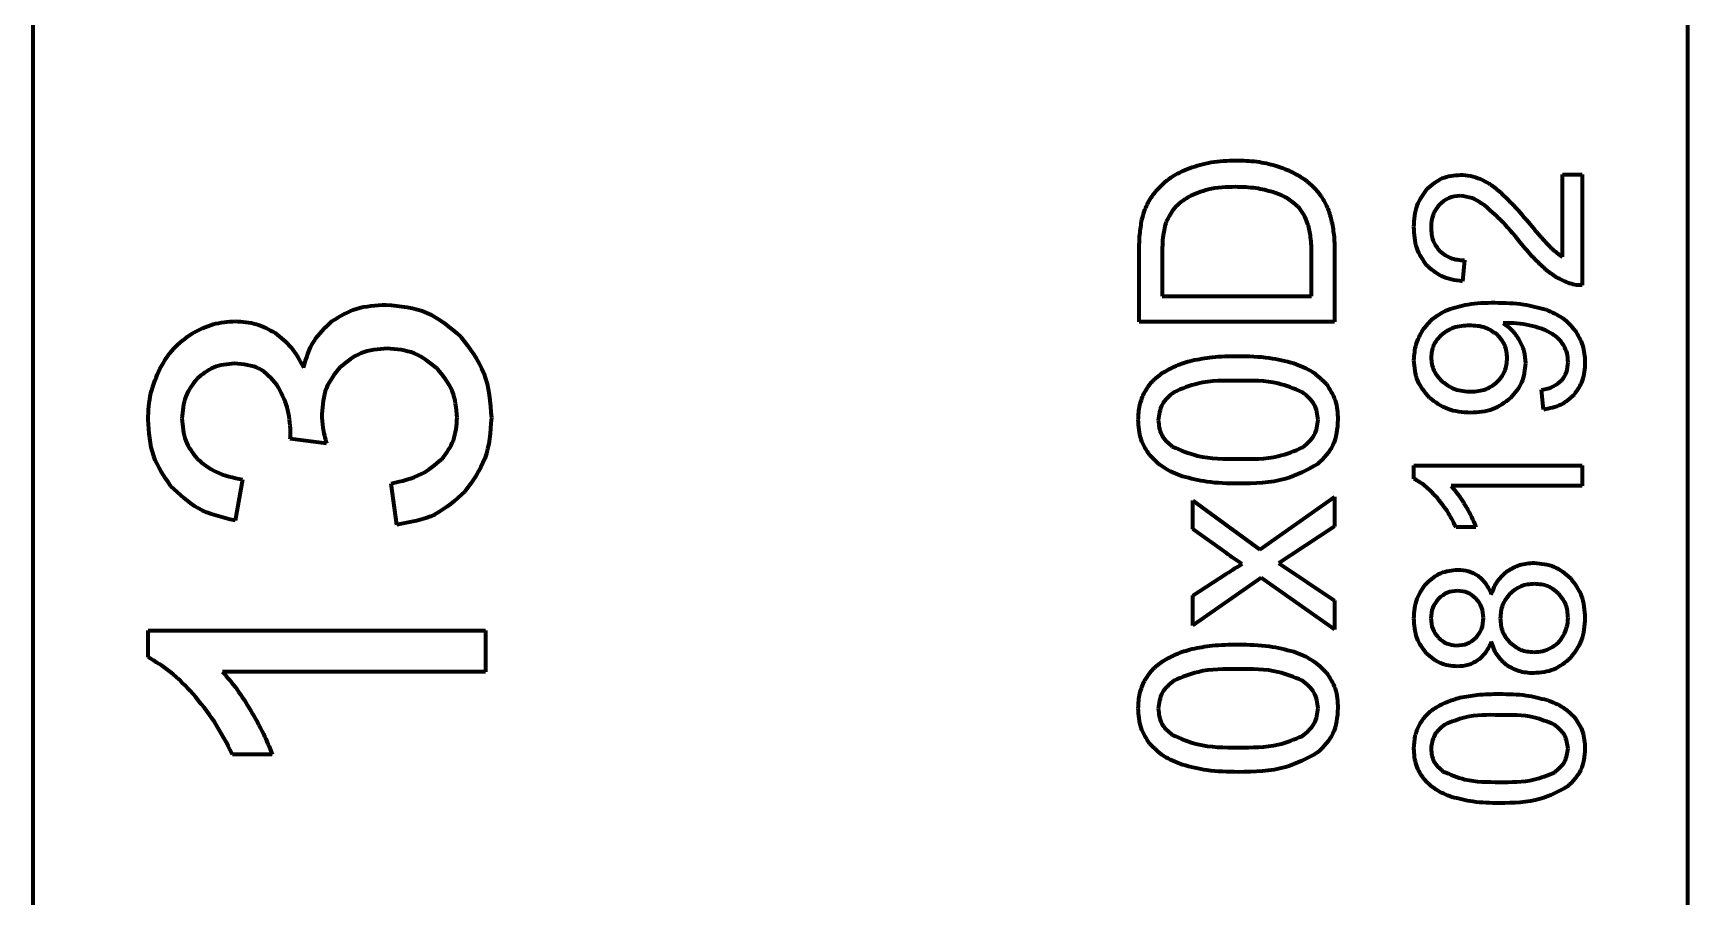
# Model space of a CAD drawing. Header units: millimetres. Extents: x 0 to 1189, y 0 to 841.
# Drawn here: x 372.85 to 402.85, y 350.01 to 365.67 of the extents above; entities that cross this region are included whole.
import ezdxf

# ---------------------------------------------------------------- set-up
doc = ezdxf.new("R2010")
doc.units = ezdxf.units.MM
doc.header["$LTSCALE"] = 0.75
doc.layers.add('Visible', color=7, linetype='Continuous', lineweight=70)

msp = doc.modelspace()

# ---------------------------------------------------------------- linework, layer by layer
at = {"layer": 'Visible', "extrusion": (-1e-16, -1, 0)}
for p, q in [((372.852, 123.899), (372.852, 673.232)), ((402.852, 123.899), (402.852, 673.232)), ((400.576, 361.617), (400.576, 363.106)), ((400.576, 363.106), (400.935, 363.106)), ((400.935, 363.106), (400.935, 361.099)), ((392.903, 360.434), (392.903, 361.655)), ((393.322, 361.648), (393.322, 360.903)), ((396.029, 360.903), (396.029, 361.66)), ((396.447, 361.713), (396.447, 360.434)), ((398.804, 361.553), (398.764, 361.17)), ((393.322, 360.903), (396.029, 360.903)), ((396.447, 360.434), (392.903, 360.434)), ((400.233, 358.844), (400.199, 359.202)), ((378.169, 358.233), (377.512, 358.316)), ((397.886, 357.593), (397.886, 357.833)), ((397.886, 357.833), (400.935, 357.833)), ((400.935, 357.833), (400.935, 357.461)), ((376.648, 357.581), (376.515, 356.833)), ((379.444, 356.758), (379.344, 357.506)), ((400.935, 357.461), (398.559, 357.461)), ((393.88, 356.675), (393.88, 357.195)), ((393.88, 357.195), (395.089, 356.308)), ((395.089, 356.308), (396.447, 357.263)), ((396.447, 357.263), (396.447, 356.728)), ((396.447, 356.728), (395.65, 356.201)), ((399.009, 356.715), (398.648, 356.715)), ((394.487, 356.242), (393.88, 356.675)), ((395.65, 356.201), (395.434, 356.061)), ((393.88, 355.474), (394.482, 355.868)), ((395.434, 356.061), (396.447, 355.387)), ((395.113, 355.798), (393.88, 354.93)), ((396.447, 354.86), (395.113, 355.798)), ((393.88, 354.93), (393.88, 355.474)), ((396.447, 355.387), (396.447, 354.86)), ((374.936, 354.357), (374.936, 354.839)), ((374.936, 354.839), (381.052, 354.839)), ((381.052, 354.839), (381.052, 354.091)), ((381.052, 354.091), (376.286, 354.091)), ((377.188, 352.595), (376.465, 352.595))]:
    msp.add_line(p, q, dxfattribs=at)
at = {"layer": 'Visible'}
for points, knots in [([(393.814, 363.225), (393.944, 363.266), (394.218, 363.351), (394.506, 363.36), (394.656, 363.364)], [0, 0, 0, 0, 0.04084899, 0.08573796, 0.08573796, 0.08573796, 0.08573796]), ([(394.656, 363.364), (394.784, 363.361), (395.026, 363.356), (395.261, 363.298), (395.372, 363.27)], [0, 0, 0, 0, 0.03814875, 0.07236992, 0.07236992, 0.07236992, 0.07236992]), ([(393.208, 362.806), (393.293, 362.894), (393.468, 363.073), (393.697, 363.174), (393.814, 363.225)], [0, 0, 0, 0, 0.0364533, 0.07428432, 0.07428432, 0.07428432, 0.07428432]), ([(395.372, 363.27), (395.468, 363.238), (395.65, 363.178), (395.812, 363.076), (395.888, 363.028)], [0, 0, 0, 0, 0.03045951, 0.05718853, 0.05718853, 0.05718853, 0.05718853]), ([(395.888, 363.028), (395.951, 362.979), (396.073, 362.886), (396.165, 362.764), (396.209, 362.706)], [0, 0, 0, 0, 0.02390807, 0.04573792, 0.04573792, 0.04573792, 0.04573792]), ([(398.128, 362.847), (398.214, 362.922), (398.387, 363.071), (398.615, 363.092), (398.729, 363.102)], [0, 0, 0, 0, 0.03318338, 0.06672385, 0.06672385, 0.06672385, 0.06672385]), ([(398.729, 363.102), (398.79, 363.099), (398.913, 363.092), (399.029, 363.049), (399.087, 363.028)], [0, 0, 0, 0, 0.01816613, 0.03678527, 0.03678527, 0.03678527, 0.03678527]), ([(399.087, 363.028), (399.149, 362.997), (399.283, 362.93), (399.397, 362.832), (399.458, 362.78)], [0, 0, 0, 0, 0.02061183, 0.04471862, 0.04471862, 0.04471862, 0.04471862]), ([(392.954, 362.286), (392.981, 362.383), (393.035, 362.572), (393.151, 362.729), (393.208, 362.806)], [0, 0, 0, 0, 0.02989443, 0.05827428, 0.05827428, 0.05827428, 0.05827428]), ([(394.649, 362.881), (394.482, 362.878), (394.185, 362.872), (393.913, 362.751), (393.794, 362.698)], [0, 0, 0, 0, 0.04937749, 0.08816632, 0.08816632, 0.08816632, 0.08816632]), ([(395.332, 362.788), (395.228, 362.815), (395.005, 362.874), (394.773, 362.878), (394.649, 362.881)], [0, 0, 0, 0, 0.03192814, 0.06914007, 0.06914007, 0.06914007, 0.06914007]), ([(395.78, 362.528), (395.717, 362.581), (395.584, 362.695), (395.419, 362.756), (395.332, 362.788)], [0, 0, 0, 0, 0.02454423, 0.05218641, 0.05218641, 0.05218641, 0.05218641]), ([(396.209, 362.706), (396.246, 362.642), (396.324, 362.509), (396.365, 362.361), (396.387, 362.283)], [0, 0, 0, 0, 0.0219141, 0.04606296, 0.04606296, 0.04606296, 0.04606296]), ([(397.886, 362.156), (397.893, 362.291), (397.907, 362.546), (398.058, 362.751), (398.128, 362.847)], [0, 0, 0, 0, 0.03960956, 0.07471129, 0.07471129, 0.07471129, 0.07471129]), ([(398.721, 362.719), (398.65, 362.712), (398.508, 362.699), (398.401, 362.607), (398.347, 362.561)], [0, 0, 0, 0, 0.0208066, 0.04151268, 0.04151268, 0.04151268, 0.04151268]), ([(399.169, 362.545), (399.095, 362.596), (398.958, 362.689), (398.795, 362.71), (398.721, 362.719)], [0, 0, 0, 0, 0.02650131, 0.04870379, 0.04870379, 0.04870379, 0.04870379]), ([(399.458, 362.78), (399.536, 362.704), (399.724, 362.522), (399.893, 362.322), (399.992, 362.205)], [0, 0, 0, 0, 0.03260307, 0.07851532, 0.07851532, 0.07851532, 0.07851532]), ([(393.794, 362.698), (393.704, 362.637), (393.534, 362.522), (393.439, 362.34), (393.394, 362.255)], [0, 0, 0, 0, 0.03209738, 0.06056419, 0.06056419, 0.06056419, 0.06056419]), ([(395.964, 362.21), (395.941, 362.272), (395.898, 362.389), (395.818, 362.483), (395.78, 362.528)], [0, 0, 0, 0, 0.01956665, 0.036973, 0.036973, 0.036973, 0.036973]), ([(398.347, 362.561), (398.302, 362.502), (398.21, 362.38), (398.2, 362.227), (398.195, 362.147)], [0, 0, 0, 0, 0.0215282, 0.04490679, 0.04490679, 0.04490679, 0.04490679]), ([(399.812, 361.876), (399.695, 362.019), (399.498, 362.259), (399.264, 362.462), (399.169, 362.545)], [0, 0, 0, 0, 0.05516422, 0.09293464, 0.09293464, 0.09293464, 0.09293464]), ([(392.903, 361.655), (392.904, 361.777), (392.905, 361.989), (392.939, 362.198), (392.954, 362.286)], [0, 0, 0, 0, 0.03646616, 0.06338981, 0.06338981, 0.06338981, 0.06338981]), ([(393.394, 362.255), (393.373, 362.173), (393.322, 361.974), (393.322, 361.769), (393.322, 361.648)], [0, 0, 0, 0, 0.02519247, 0.06131943, 0.06131943, 0.06131943, 0.06131943]), ([(396.029, 361.66), (396.028, 361.765), (396.026, 361.951), (395.983, 362.131), (395.964, 362.21)], [0, 0, 0, 0, 0.03131912, 0.05554081, 0.05554081, 0.05554081, 0.05554081]), ([(396.387, 362.283), (396.405, 362.194), (396.442, 362.006), (396.446, 361.815), (396.447, 361.713)], [0, 0, 0, 0, 0.02700602, 0.05735321, 0.05735321, 0.05735321, 0.05735321]), ([(398.111, 361.466), (398.045, 361.563), (397.905, 361.771), (397.893, 362.022), (397.886, 362.156)], [0, 0, 0, 0, 0.0344819, 0.07377026, 0.07377026, 0.07377026, 0.07377026]), ([(398.195, 362.147), (398.2, 362.064), (398.21, 361.903), (398.309, 361.777), (398.356, 361.717)], [0, 0, 0, 0, 0.02456604, 0.04697127, 0.04697127, 0.04697127, 0.04697127]), ([(399.992, 362.205), (400.07, 362.112), (400.193, 361.965), (400.325, 361.826), (400.374, 361.775)], [0, 0, 0, 0, 0.03629636, 0.05759698, 0.05759698, 0.05759698, 0.05759698]), ([(400.272, 361.388), (400.199, 361.456), (400.035, 361.608), (399.892, 361.78), (399.812, 361.876)], [0, 0, 0, 0, 0.02975276, 0.06709219, 0.06709219, 0.06709219, 0.06709219]), ([(398.356, 361.717), (398.418, 361.669), (398.549, 361.569), (398.715, 361.558), (398.804, 361.553)], [0, 0, 0, 0, 0.02278253, 0.04859981, 0.04859981, 0.04859981, 0.04859981]), ([(400.374, 361.775), (400.407, 361.745), (400.471, 361.687), (400.542, 361.64), (400.576, 361.617)], [0, 0, 0, 0, 0.01330724, 0.0256381, 0.0256381, 0.0256381, 0.0256381]), ([(398.764, 361.17), (398.633, 361.189), (398.385, 361.225), (398.198, 361.389), (398.111, 361.466)], [0, 0, 0, 0, 0.03891672, 0.0731225, 0.0731225, 0.0731225, 0.0731225]), ([(400.676, 361.143), (400.606, 361.173), (400.461, 361.237), (400.337, 361.337), (400.272, 361.388)], [0, 0, 0, 0, 0.02265839, 0.0474364, 0.0474364, 0.0474364, 0.0474364]), ([(400.935, 361.099), (400.89, 361.1), (400.802, 361.102), (400.718, 361.129), (400.676, 361.143)], [0, 0, 0, 0, 0.01323248, 0.0263837, 0.0263837, 0.0263837, 0.0263837]), ([(378.27, 360.448), (378.414, 360.535), (378.715, 360.718), (379.068, 360.737), (379.253, 360.747)], [0, 0, 0, 0, 0.0495674, 0.1041489, 0.1041489, 0.1041489, 0.1041489]), ([(379.253, 360.747), (379.509, 360.722), (380.022, 360.673), (380.411, 360.335), (380.606, 360.165)], [0, 0, 0, 0, 0.07512, 0.15056, 0.15056, 0.15056, 0.15056]), ([(398.045, 360.284), (398.105, 360.362), (398.229, 360.521), (398.408, 360.611), (398.5, 360.657)], [0, 0, 0, 0, 0.02898556, 0.05945634, 0.05945634, 0.05945634, 0.05945634]), ([(398.5, 360.657), (398.62, 360.694), (398.897, 360.78), (399.189, 360.783), (399.354, 360.785)], [0, 0, 0, 0, 0.03735666, 0.08677713, 0.08677713, 0.08677713, 0.08677713]), ([(399.354, 360.785), (399.53, 360.782), (399.844, 360.778), (400.147, 360.695), (400.281, 360.658)], [0, 0, 0, 0, 0.05236441, 0.09387245, 0.09387245, 0.09387245, 0.09387245]), ([(400.281, 360.658), (400.388, 360.613), (400.591, 360.527), (400.737, 360.361), (400.806, 360.282)], [0, 0, 0, 0, 0.03419234, 0.0653131, 0.0653131, 0.0653131, 0.0653131]), ([(375.734, 360.225), (375.858, 360.29), (376.105, 360.419), (376.382, 360.438), (376.519, 360.448)], [0, 0, 0, 0, 0.04160808, 0.08239563, 0.08239563, 0.08239563, 0.08239563]), ([(376.519, 360.448), (376.647, 360.439), (376.903, 360.422), (377.127, 360.298), (377.238, 360.236)], [0, 0, 0, 0, 0.03807676, 0.07576615, 0.07576615, 0.07576615, 0.07576615]), ([(377.753, 359.608), (377.804, 359.777), (377.902, 360.103), (378.15, 360.335), (378.27, 360.448)], [0, 0, 0, 0, 0.0516753, 0.1001745, 0.1001745, 0.1001745, 0.1001745]), ([(398.893, 360.37), (398.793, 360.365), (398.607, 360.356), (398.454, 360.249), (398.383, 360.2)], [0, 0, 0, 0, 0.0291033, 0.05470243, 0.05470243, 0.05470243, 0.05470243]), ([(399.395, 360.204), (399.325, 360.252), (399.175, 360.357), (398.991, 360.366), (398.893, 360.37)], [0, 0, 0, 0, 0.02497297, 0.05388191, 0.05388191, 0.05388191, 0.05388191]), ([(399.58, 360.414), (399.57, 360.414), (399.545, 360.413), (399.52, 360.412), (399.506, 360.412)], [0, 0, 0, 0, 0.003107056, 0.00745912, 0.00745912, 0.00745912, 0.00745912]), ([(399.506, 360.412), (399.562, 360.371), (399.678, 360.287), (399.755, 360.167), (399.795, 360.106)], [0, 0, 0, 0, 0.02086, 0.04237417, 0.04237417, 0.04237417, 0.04237417]), ([(400.036, 360.358), (399.961, 360.374), (399.811, 360.407), (399.657, 360.412), (399.58, 360.414)], [0, 0, 0, 0, 0.02296112, 0.04599266, 0.04599266, 0.04599266, 0.04599266]), ([(400.391, 360.219), (400.34, 360.246), (400.227, 360.307), (400.104, 360.34), (400.036, 360.358)], [0, 0, 0, 0, 0.01722799, 0.03824706, 0.03824706, 0.03824706, 0.03824706]), ([(375.15, 359.584), (375.226, 359.714), (375.376, 359.97), (375.616, 360.142), (375.734, 360.225)], [0, 0, 0, 0, 0.0448449, 0.08765135, 0.08765135, 0.08765135, 0.08765135]), ([(377.238, 360.236), (377.342, 360.154), (377.559, 359.982), (377.686, 359.737), (377.753, 359.608)], [0, 0, 0, 0, 0.0391992, 0.08200973, 0.08200973, 0.08200973, 0.08200973]), ([(380.606, 360.165), (380.767, 359.955), (381.1, 359.521), (381.14, 358.975), (381.16, 358.694)], [0, 0, 0, 0, 0.0778958, 0.1603008, 0.1603008, 0.1603008, 0.1603008]), ([(397.886, 359.743), (397.893, 359.839), (397.906, 360.032), (397.999, 360.2), (398.045, 360.284)], [0, 0, 0, 0, 0.02862695, 0.05707444, 0.05707444, 0.05707444, 0.05707444]), ([(398.383, 360.2), (398.328, 360.14), (398.22, 360.024), (398.203, 359.866), (398.195, 359.788)], [0, 0, 0, 0, 0.02353796, 0.04632056, 0.04632056, 0.04632056, 0.04632056]), ([(399.576, 359.778), (399.569, 359.86), (399.555, 360.022), (399.448, 360.144), (399.395, 360.204)], [0, 0, 0, 0, 0.02401569, 0.04735729, 0.04735729, 0.04735729, 0.04735729]), ([(399.795, 360.106), (399.827, 360.04), (399.892, 359.908), (399.901, 359.761), (399.905, 359.687)], [0, 0, 0, 0, 0.02181233, 0.04376016, 0.04376016, 0.04376016, 0.04376016]), ([(400.601, 360.007), (400.573, 360.048), (400.515, 360.131), (400.433, 360.19), (400.391, 360.219)], [0, 0, 0, 0, 0.01494044, 0.0300819, 0.0300819, 0.0300819, 0.0300819]), ([(400.68, 359.706), (400.677, 359.76), (400.672, 359.866), (400.624, 359.961), (400.601, 360.007)], [0, 0, 0, 0, 0.01624816, 0.03144689, 0.03144689, 0.03144689, 0.03144689]), ([(400.806, 360.282), (400.859, 360.194), (400.966, 360.014), (400.98, 359.805), (400.986, 359.697)], [0, 0, 0, 0, 0.03028739, 0.06201166, 0.06201166, 0.06201166, 0.06201166]), ([(379.27, 359.953), (379.107, 359.941), (378.788, 359.916), (378.541, 359.715), (378.42, 359.617)], [0, 0, 0, 0, 0.04775028, 0.09334146, 0.09334146, 0.09334146, 0.09334146]), ([(380.175, 359.59), (380.045, 359.696), (379.781, 359.911), (379.442, 359.939), (379.27, 359.953)], [0, 0, 0, 0, 0.04917799, 0.09965506, 0.09965506, 0.09965506, 0.09965506]), ([(393.335, 359.516), (393.413, 359.561), (393.58, 359.656), (393.764, 359.708), (393.862, 359.736)], [0, 0, 0, 0, 0.02705955, 0.05729505, 0.05729505, 0.05729505, 0.05729505]), ([(393.862, 359.736), (393.983, 359.759), (394.26, 359.812), (394.541, 359.814), (394.7, 359.815)], [0, 0, 0, 0, 0.03696178, 0.08429648, 0.08429648, 0.08429648, 0.08429648]), ([(394.7, 359.815), (394.888, 359.813), (395.229, 359.808), (395.559, 359.725), (395.706, 359.687)], [0, 0, 0, 0, 0.0564493, 0.10181, 0.10181, 0.10181, 0.10181]), ([(398.168, 359.06), (398.086, 359.158), (397.919, 359.355), (397.897, 359.612), (397.886, 359.743)], [0, 0, 0, 0, 0.03724791, 0.07546662, 0.07546662, 0.07546662, 0.07546662]), ([(398.195, 359.788), (398.204, 359.707), (398.223, 359.541), (398.338, 359.418), (398.398, 359.356)], [0, 0, 0, 0, 0.02379527, 0.04895946, 0.04895946, 0.04895946, 0.04895946]), ([(399.395, 359.346), (399.448, 359.408), (399.554, 359.533), (399.569, 359.696), (399.576, 359.778)], [0, 0, 0, 0, 0.02380697, 0.04787353, 0.04787353, 0.04787353, 0.04787353]), ([(400.566, 359.376), (400.599, 359.423), (400.669, 359.522), (400.676, 359.643), (400.68, 359.706)], [0, 0, 0, 0, 0.01696156, 0.03545948, 0.03545948, 0.03545948, 0.03545948]), ([(374.936, 358.665), (374.944, 358.827), (374.961, 359.146), (375.088, 359.439), (375.15, 359.584)], [0, 0, 0, 0, 0.04818401, 0.09496202, 0.09496202, 0.09496202, 0.09496202]), ([(375.821, 359.401), (375.742, 359.299), (375.579, 359.087), (375.561, 358.82), (375.551, 358.682)], [0, 0, 0, 0, 0.03777859, 0.07833622, 0.07833622, 0.07833622, 0.07833622]), ([(376.502, 359.679), (376.372, 359.668), (376.115, 359.647), (375.918, 359.482), (375.821, 359.401)], [0, 0, 0, 0, 0.03824119, 0.07523525, 0.07523525, 0.07523525, 0.07523525]), ([(377.271, 359.297), (377.174, 359.408), (376.971, 359.64), (376.663, 359.666), (376.502, 359.679)], [0, 0, 0, 0, 0.04272778, 0.08891267, 0.08891267, 0.08891267, 0.08891267]), ([(378.42, 359.617), (378.322, 359.495), (378.122, 359.245), (378.098, 358.925), (378.086, 358.761)], [0, 0, 0, 0, 0.04572207, 0.09382123, 0.09382123, 0.09382123, 0.09382123]), ([(380.541, 358.699), (380.526, 358.867), (380.497, 359.202), (380.282, 359.461), (380.175, 359.59)], [0, 0, 0, 0, 0.04951616, 0.0983931, 0.0983931, 0.0983931, 0.0983931]), ([(393.004, 359.16), (393.047, 359.229), (393.134, 359.369), (393.267, 359.466), (393.335, 359.516)], [0, 0, 0, 0, 0.02413348, 0.04898112, 0.04898112, 0.04898112, 0.04898112]), ([(395.706, 359.687), (395.825, 359.642), (396.049, 359.555), (396.219, 359.385), (396.299, 359.304)], [0, 0, 0, 0, 0.03753988, 0.07125827, 0.07125827, 0.07125827, 0.07125827]), ([(399.905, 359.687), (399.894, 359.566), (399.871, 359.324), (399.712, 359.141), (399.632, 359.049)], [0, 0, 0, 0, 0.03545912, 0.07097151, 0.07097151, 0.07097151, 0.07097151]), ([(400.986, 359.697), (400.98, 359.586), (400.967, 359.373), (400.846, 359.199), (400.789, 359.115)], [0, 0, 0, 0, 0.03273639, 0.06252885, 0.06252885, 0.06252885, 0.06252885]), ([(377.52, 358.437), (377.511, 358.591), (377.491, 358.896), (377.344, 359.164), (377.271, 359.297)], [0, 0, 0, 0, 0.04581897, 0.09053102, 0.09053102, 0.09053102, 0.09053102]), ([(392.889, 358.66), (392.893, 358.75), (392.9, 358.924), (392.97, 359.084), (393.004, 359.16)], [0, 0, 0, 0, 0.02692746, 0.05173875, 0.05173875, 0.05173875, 0.05173875]), ([(393.537, 359.164), (393.453, 359.094), (393.292, 358.96), (393.263, 358.754), (393.249, 358.655)], [0, 0, 0, 0, 0.03148982, 0.06035275, 0.06035275, 0.06035275, 0.06035275]), ([(394.7, 359.368), (394.453, 359.371), (394.05, 359.375), (393.68, 359.223), (393.537, 359.164)], [0, 0, 0, 0, 0.0730065, 0.1190832, 0.1190832, 0.1190832, 0.1190832]), ([(395.86, 359.164), (395.716, 359.223), (395.347, 359.375), (394.945, 359.371), (394.7, 359.368)], [0, 0, 0, 0, 0.0461337, 0.1188387, 0.1188387, 0.1188387, 0.1188387]), ([(396.15, 358.66), (396.136, 358.757), (396.106, 358.963), (395.944, 359.095), (395.86, 359.164)], [0, 0, 0, 0, 0.02852723, 0.06005392, 0.06005392, 0.06005392, 0.06005392]), ([(396.299, 359.304), (396.36, 359.211), (396.487, 359.015), (396.501, 358.782), (396.508, 358.66)], [0, 0, 0, 0, 0.03284543, 0.06879529, 0.06879529, 0.06879529, 0.06879529]), ([(398.398, 359.356), (398.472, 359.302), (398.629, 359.189), (398.823, 359.177), (398.924, 359.171)], [0, 0, 0, 0, 0.02709235, 0.05675833, 0.05675833, 0.05675833, 0.05675833]), ([(398.924, 359.171), (399.014, 359.177), (399.189, 359.189), (399.328, 359.295), (399.395, 359.346)], [0, 0, 0, 0, 0.02663869, 0.05126788, 0.05126788, 0.05126788, 0.05126788]), ([(400.199, 359.202), (400.275, 359.218), (400.412, 359.247), (400.518, 359.336), (400.566, 359.376)], [0, 0, 0, 0, 0.02278344, 0.04113571, 0.04113571, 0.04113571, 0.04113571]), ([(400.789, 359.115), (400.713, 359.047), (400.554, 358.904), (400.343, 358.865), (400.233, 358.844)], [0, 0, 0, 0, 0.02987601, 0.06295814, 0.06295814, 0.06295814, 0.06295814]), ([(398.911, 358.788), (398.767, 358.797), (398.492, 358.815), (398.272, 358.981), (398.168, 359.06)], [0, 0, 0, 0, 0.0422331, 0.08076422, 0.08076422, 0.08076422, 0.08076422]), ([(399.632, 359.049), (399.53, 358.973), (399.317, 358.813), (399.051, 358.797), (398.911, 358.788)], [0, 0, 0, 0, 0.03724463, 0.07815437, 0.07815437, 0.07815437, 0.07815437]), ([(375.349, 357.456), (375.229, 357.632), (374.979, 357.996), (374.951, 358.437), (374.936, 358.665)], [0, 0, 0, 0, 0.0627326, 0.1299082, 0.1299082, 0.1299082, 0.1299082]), ([(375.551, 358.682), (375.561, 358.544), (375.581, 358.274), (375.745, 358.059), (375.825, 357.955)], [0, 0, 0, 0, 0.04057505, 0.07922262, 0.07922262, 0.07922262, 0.07922262]), ([(378.086, 358.761), (378.09, 358.681), (378.101, 358.503), (378.144, 358.329), (378.169, 358.233)], [0, 0, 0, 0, 0.02387781, 0.05352136, 0.05352136, 0.05352136, 0.05352136]), ([(380.261, 357.944), (380.342, 358.054), (380.509, 358.278), (380.53, 358.557), (380.541, 358.699)], [0, 0, 0, 0, 0.0402621, 0.08193852, 0.08193852, 0.08193852, 0.08193852]), ([(381.16, 358.694), (381.143, 358.441), (381.11, 357.951), (380.822, 357.555), (380.682, 357.363)], [0, 0, 0, 0, 0.0743532, 0.1440517, 0.1440517, 0.1440517, 0.1440517]), ([(393.097, 358.018), (393.036, 358.111), (392.909, 358.306), (392.896, 358.539), (392.889, 358.66)], [0, 0, 0, 0, 0.03274909, 0.06851516, 0.06851516, 0.06851516, 0.06851516]), ([(393.249, 358.655), (393.26, 358.56), (393.282, 358.367), (393.429, 358.241), (393.503, 358.176)], [0, 0, 0, 0, 0.02769224, 0.05597181, 0.05597181, 0.05597181, 0.05597181]), ([(395.861, 358.156), (395.945, 358.225), (396.106, 358.358), (396.136, 358.562), (396.15, 358.66)], [0, 0, 0, 0, 0.03146419, 0.05998375, 0.05998375, 0.05998375, 0.05998375]), ([(396.508, 358.66), (396.494, 358.5), (396.467, 358.187), (396.248, 357.964), (396.14, 357.855)], [0, 0, 0, 0, 0.04666469, 0.09101807, 0.09101807, 0.09101807, 0.09101807]), ([(377.512, 358.316), (377.515, 358.339), (377.519, 358.379), (377.52, 358.419), (377.52, 358.437)], [0, 0, 0, 0, 0.0067806, 0.01208221, 0.01208221, 0.01208221, 0.01208221]), ([(375.825, 357.955), (375.935, 357.866), (376.176, 357.67), (376.481, 357.612), (376.648, 357.581)], [0, 0, 0, 0, 0.04178283, 0.09163653, 0.09163653, 0.09163653, 0.09163653]), ([(379.344, 357.506), (379.534, 357.549), (379.874, 357.626), (380.142, 357.847), (380.261, 357.944)], [0, 0, 0, 0, 0.0573908, 0.1028055, 0.1028055, 0.1028055, 0.1028055]), ([(393.688, 357.634), (393.57, 357.679), (393.345, 357.766), (393.176, 357.937), (393.097, 358.018)], [0, 0, 0, 0, 0.03755124, 0.07122186, 0.07122186, 0.07122186, 0.07122186]), ([(393.503, 358.176), (393.655, 358.111), (394.035, 357.949), (394.45, 357.951), (394.7, 357.952)], [0, 0, 0, 0, 0.0491003, 0.1228677, 0.1228677, 0.1228677, 0.1228677]), ([(394.7, 357.952), (394.946, 357.949), (395.348, 357.945), (395.718, 358.097), (395.861, 358.156)], [0, 0, 0, 0, 0.0728558, 0.1189609, 0.1189609, 0.1189609, 0.1189609]), ([(394.7, 357.504), (394.509, 357.507), (394.167, 357.511), (393.835, 357.596), (393.688, 357.634)], [0, 0, 0, 0, 0.0568131, 0.1023112, 0.1023112, 0.1023112, 0.1023112]), ([(396.14, 357.855), (395.95, 357.753), (395.503, 357.514), (394.993, 357.508), (394.7, 357.504)], [0, 0, 0, 0, 0.063809, 0.1501974, 0.1501974, 0.1501974, 0.1501974]), ([(376.515, 356.833), (376.282, 356.889), (375.838, 356.995), (375.507, 357.308), (375.349, 357.456)], [0, 0, 0, 0, 0.0704099, 0.134221, 0.134221, 0.134221, 0.134221]), ([(380.682, 357.363), (380.509, 357.205), (380.156, 356.883), (379.684, 356.8), (379.444, 356.758)], [0, 0, 0, 0, 0.0688386, 0.1403415, 0.1403415, 0.1403415, 0.1403415]), ([(398.292, 357.262), (398.226, 357.332), (398.106, 357.461), (397.955, 357.552), (397.886, 357.593)], [0, 0, 0, 0, 0.02870716, 0.05263204, 0.05263204, 0.05263204, 0.05263204]), ([(398.559, 357.461), (398.603, 357.41), (398.699, 357.3), (398.775, 357.175), (398.816, 357.107)], [0, 0, 0, 0, 0.02017344, 0.04373331, 0.04373331, 0.04373331, 0.04373331]), ([(398.648, 356.715), (398.597, 356.815), (398.498, 357.01), (398.36, 357.179), (398.292, 357.262)], [0, 0, 0, 0, 0.03351356, 0.06543015, 0.06543015, 0.06543015, 0.06543015]), ([(398.816, 357.107), (398.855, 357.039), (398.928, 356.912), (398.983, 356.777), (399.009, 356.715)], [0, 0, 0, 0, 0.02358501, 0.04376026, 0.04376026, 0.04376026, 0.04376026]), ([(394.77, 356.047), (394.719, 356.08), (394.624, 356.144), (394.531, 356.211), (394.487, 356.242)], [0, 0, 0, 0, 0.01818785, 0.03440349, 0.03440349, 0.03440349, 0.03440349]), ([(394.482, 355.868), (394.534, 355.901), (394.629, 355.963), (394.726, 356.021), (394.77, 356.047)], [0, 0, 0, 0, 0.01869445, 0.03387931, 0.03387931, 0.03387931, 0.03387931]), ([(398.117, 355.7), (398.198, 355.771), (398.359, 355.912), (398.573, 355.932), (398.679, 355.942)], [0, 0, 0, 0, 0.03139815, 0.06261774, 0.06261774, 0.06261774, 0.06261774]), ([(398.679, 355.942), (398.747, 355.938), (398.878, 355.93), (398.992, 355.864), (399.047, 355.832)], [0, 0, 0, 0, 0.01994628, 0.03887668, 0.03887668, 0.03887668, 0.03887668]), ([(399.047, 355.832), (399.097, 355.788), (399.203, 355.695), (399.259, 355.564), (399.288, 355.495)], [0, 0, 0, 0, 0.01966076, 0.04188173, 0.04188173, 0.04188173, 0.04188173]), ([(399.288, 355.495), (399.322, 355.582), (399.386, 355.747), (399.519, 355.865), (399.582, 355.921)], [0, 0, 0, 0, 0.02734896, 0.05241181, 0.05241181, 0.05241181, 0.05241181]), ([(399.582, 355.921), (399.655, 355.963), (399.804, 356.051), (399.977, 356.061), (400.067, 356.067)], [0, 0, 0, 0, 0.02481159, 0.05126392, 0.05126392, 0.05126392, 0.05126392]), ([(400.067, 356.067), (400.191, 356.055), (400.439, 356.033), (400.627, 355.872), (400.721, 355.791)], [0, 0, 0, 0, 0.03648558, 0.07259569, 0.07259569, 0.07259569, 0.07259569]), ([(397.886, 355.06), (397.894, 355.184), (397.908, 355.421), (398.05, 355.61), (398.117, 355.7)], [0, 0, 0, 0, 0.03634305, 0.06936454, 0.06936454, 0.06936454, 0.06936454]), ([(398.677, 355.559), (398.612, 355.554), (398.482, 355.542), (398.382, 355.459), (398.332, 355.417)], [0, 0, 0, 0, 0.01920316, 0.03809529, 0.03809529, 0.03809529, 0.03809529]), ([(399.01, 355.422), (398.962, 355.462), (398.865, 355.542), (398.74, 355.554), (398.677, 355.559)], [0, 0, 0, 0, 0.01828934, 0.03676099, 0.03676099, 0.03676099, 0.03676099]), ([(399.626, 355.506), (399.574, 355.442), (399.47, 355.311), (399.456, 355.143), (399.45, 355.058)], [0, 0, 0, 0, 0.02410481, 0.0491661, 0.0491661, 0.0491661, 0.0491661]), ([(400.071, 355.686), (399.986, 355.679), (399.818, 355.665), (399.689, 355.559), (399.626, 355.506)], [0, 0, 0, 0, 0.02499863, 0.04903825, 0.04903825, 0.04903825, 0.04903825]), ([(400.508, 355.512), (400.446, 355.562), (400.319, 355.666), (400.155, 355.679), (400.071, 355.686)], [0, 0, 0, 0, 0.02347929, 0.04804727, 0.04804727, 0.04804727, 0.04804727]), ([(400.68, 355.07), (400.673, 355.155), (400.661, 355.32), (400.558, 355.449), (400.508, 355.512)], [0, 0, 0, 0, 0.02476282, 0.04832925, 0.04832925, 0.04832925, 0.04832925]), ([(400.721, 355.791), (400.799, 355.689), (400.96, 355.475), (400.978, 355.207), (400.986, 355.066)], [0, 0, 0, 0, 0.03758437, 0.07871516, 0.07871516, 0.07871516, 0.07871516]), ([(398.332, 355.417), (398.292, 355.367), (398.209, 355.263), (398.198, 355.131), (398.193, 355.064)], [0, 0, 0, 0, 0.01906374, 0.03876674, 0.03876674, 0.03876674, 0.03876674]), ([(399.145, 355.068), (399.14, 355.136), (399.131, 355.268), (399.049, 355.371), (399.01, 355.422)], [0, 0, 0, 0, 0.01988893, 0.03860943, 0.03860943, 0.03860943, 0.03860943]), ([(398.112, 354.426), (398.046, 354.515), (397.907, 354.703), (397.893, 354.937), (397.886, 355.06)], [0, 0, 0, 0, 0.03250952, 0.06857653, 0.06857653, 0.06857653, 0.06857653]), ([(398.193, 355.064), (398.198, 354.997), (398.208, 354.865), (398.289, 354.761), (398.329, 354.71)], [0, 0, 0, 0, 0.01981688, 0.03873171, 0.03873171, 0.03873171, 0.03873171]), ([(399.009, 354.708), (399.048, 354.759), (399.131, 354.865), (399.14, 354.999), (399.145, 355.068)], [0, 0, 0, 0, 0.01895838, 0.03933651, 0.03933651, 0.03933651, 0.03933651]), ([(399.45, 355.058), (399.456, 354.975), (399.469, 354.811), (399.573, 354.684), (399.624, 354.622)], [0, 0, 0, 0, 0.0244406, 0.04794144, 0.04794144, 0.04794144, 0.04794144]), ([(400.598, 354.749), (400.622, 354.8), (400.67, 354.902), (400.677, 355.014), (400.68, 355.07)], [0, 0, 0, 0, 0.01665289, 0.03339871, 0.03339871, 0.03339871, 0.03339871]), ([(400.986, 355.066), (400.977, 354.926), (400.96, 354.657), (400.798, 354.444), (400.72, 354.341)], [0, 0, 0, 0, 0.04113497, 0.0787605, 0.0787605, 0.0787605, 0.0787605]), ([(398.329, 354.71), (398.377, 354.669), (398.471, 354.588), (398.595, 354.575), (398.656, 354.569)], [0, 0, 0, 0, 0.01835839, 0.03641281, 0.03641281, 0.03641281, 0.03641281]), ([(398.656, 354.569), (398.724, 354.574), (398.856, 354.584), (398.959, 354.668), (399.009, 354.708)], [0, 0, 0, 0, 0.01987685, 0.03866027, 0.03866027, 0.03866027, 0.03866027]), ([(399.288, 354.644), (399.259, 354.573), (399.204, 354.44), (399.096, 354.345), (399.046, 354.3)], [0, 0, 0, 0, 0.02266995, 0.0425511, 0.0425511, 0.0425511, 0.0425511]), ([(399.56, 354.216), (399.499, 354.273), (399.371, 354.392), (399.316, 354.558), (399.288, 354.644)], [0, 0, 0, 0, 0.02476946, 0.05146119, 0.05146119, 0.05146119, 0.05146119]), ([(399.624, 354.622), (399.686, 354.572), (399.813, 354.469), (399.976, 354.456), (400.059, 354.449)], [0, 0, 0, 0, 0.02347936, 0.04778799, 0.04778799, 0.04778799, 0.04778799]), ([(400.367, 354.525), (400.414, 354.553), (400.509, 354.61), (400.568, 354.703), (400.598, 354.749)], [0, 0, 0, 0, 0.01622722, 0.03260441, 0.03260441, 0.03260441, 0.03260441]), ([(375.75, 353.692), (375.619, 353.833), (375.377, 354.092), (375.074, 354.274), (374.936, 354.357)], [0, 0, 0, 0, 0.0575918, 0.1055894, 0.1055894, 0.1055894, 0.1055894]), ([(393.335, 354.287), (393.413, 354.331), (393.58, 354.426), (393.764, 354.479), (393.862, 354.507)], [0, 0, 0, 0, 0.02705958, 0.05729507, 0.05729507, 0.05729507, 0.05729507]), ([(393.862, 354.507), (393.983, 354.53), (394.26, 354.583), (394.541, 354.585), (394.7, 354.586)], [0, 0, 0, 0, 0.03696178, 0.08429648, 0.08429648, 0.08429648, 0.08429648]), ([(394.7, 354.586), (394.888, 354.584), (395.229, 354.579), (395.559, 354.496), (395.706, 354.458)], [0, 0, 0, 0, 0.0564493, 0.10181, 0.10181, 0.10181, 0.10181]), ([(395.706, 354.458), (395.825, 354.413), (396.049, 354.326), (396.219, 354.156), (396.299, 354.075)], [0, 0, 0, 0, 0.03753988, 0.07125828, 0.07125828, 0.07125828, 0.07125828]), ([(398.669, 354.188), (398.563, 354.198), (398.352, 354.218), (398.192, 354.357), (398.112, 354.426)], [0, 0, 0, 0, 0.03107263, 0.06197427, 0.06197427, 0.06197427, 0.06197427]), ([(399.046, 354.3), (398.99, 354.267), (398.873, 354.2), (398.739, 354.192), (398.669, 354.188)], [0, 0, 0, 0, 0.01922044, 0.03981135, 0.03981135, 0.03981135, 0.03981135]), ([(400.72, 354.341), (400.625, 354.261), (400.434, 354.099), (400.183, 354.077), (400.057, 354.066)], [0, 0, 0, 0, 0.03634401, 0.07346538, 0.07346538, 0.07346538, 0.07346538]), ([(400.059, 354.449), (400.112, 354.452), (400.219, 354.459), (400.317, 354.503), (400.367, 354.525)], [0, 0, 0, 0, 0.0158019, 0.03199743, 0.03199743, 0.03199743, 0.03199743]), ([(376.286, 354.091), (376.375, 353.989), (376.567, 353.768), (376.72, 353.517), (376.802, 353.382)], [0, 0, 0, 0, 0.04047163, 0.08773694, 0.08773694, 0.08773694, 0.08773694]), ([(393.004, 353.931), (393.047, 354), (393.134, 354.14), (393.267, 354.237), (393.335, 354.287)], [0, 0, 0, 0, 0.02413349, 0.04898112, 0.04898112, 0.04898112, 0.04898112]), ([(394.7, 354.139), (394.453, 354.142), (394.05, 354.146), (393.68, 353.994), (393.537, 353.935)], [0, 0, 0, 0, 0.0730065, 0.1190832, 0.1190832, 0.1190832, 0.1190832]), ([(395.86, 353.935), (395.716, 353.994), (395.347, 354.145), (394.945, 354.142), (394.7, 354.139)], [0, 0, 0, 0, 0.0461337, 0.1188387, 0.1188387, 0.1188387, 0.1188387]), ([(396.299, 354.075), (396.36, 353.982), (396.487, 353.786), (396.501, 353.553), (396.508, 353.431)], [0, 0, 0, 0, 0.03284543, 0.06879529, 0.06879529, 0.06879529, 0.06879529]), ([(400.057, 354.066), (399.963, 354.071), (399.786, 354.081), (399.633, 354.172), (399.56, 354.216)], [0, 0, 0, 0, 0.02746662, 0.05253249, 0.05253249, 0.05253249, 0.05253249]), ([(392.889, 353.431), (392.893, 353.521), (392.9, 353.695), (392.97, 353.855), (393.004, 353.931)], [0, 0, 0, 0, 0.02692746, 0.05173875, 0.05173875, 0.05173875, 0.05173875]), ([(393.537, 353.935), (393.453, 353.865), (393.292, 353.731), (393.263, 353.525), (393.249, 353.426)], [0, 0, 0, 0, 0.03148979, 0.06035273, 0.06035273, 0.06035273, 0.06035273]), ([(396.15, 353.431), (396.136, 353.528), (396.106, 353.733), (395.944, 353.866), (395.86, 353.935)], [0, 0, 0, 0, 0.0285272, 0.0600539, 0.0600539, 0.0600539, 0.0600539]), ([(376.465, 352.595), (376.363, 352.795), (376.165, 353.187), (375.886, 353.526), (375.75, 353.692)], [0, 0, 0, 0, 0.0672343, 0.1312648, 0.1312648, 0.1312648, 0.1312648]), ([(393.097, 352.789), (393.036, 352.882), (392.909, 353.077), (392.896, 353.309), (392.889, 353.431)], [0, 0, 0, 0, 0.0327491, 0.06851517, 0.06851517, 0.06851517, 0.06851517]), ([(393.249, 353.426), (393.26, 353.331), (393.282, 353.138), (393.429, 353.011), (393.503, 352.947)], [0, 0, 0, 0, 0.02769224, 0.05597181, 0.05597181, 0.05597181, 0.05597181]), ([(395.861, 352.927), (395.945, 352.996), (396.106, 353.128), (396.136, 353.333), (396.15, 353.431)], [0, 0, 0, 0, 0.0314642, 0.05998375, 0.05998375, 0.05998375, 0.05998375]), ([(396.508, 353.431), (396.494, 353.27), (396.467, 352.958), (396.248, 352.735), (396.14, 352.626)], [0, 0, 0, 0, 0.04666467, 0.09101806, 0.09101806, 0.09101806, 0.09101806]), ([(397.984, 353.13), (398.021, 353.189), (398.096, 353.309), (398.21, 353.392), (398.268, 353.434)], [0, 0, 0, 0, 0.02067519, 0.04196216, 0.04196216, 0.04196216, 0.04196216]), ([(398.268, 353.434), (398.336, 353.473), (398.478, 353.554), (398.636, 353.599), (398.72, 353.623)], [0, 0, 0, 0, 0.02318197, 0.04908476, 0.04908476, 0.04908476, 0.04908476]), ([(398.72, 353.623), (398.824, 353.643), (399.06, 353.688), (399.302, 353.69), (399.437, 353.691)], [0, 0, 0, 0, 0.03166517, 0.07221684, 0.07221684, 0.07221684, 0.07221684]), ([(399.437, 353.691), (399.599, 353.689), (399.891, 353.685), (400.174, 353.613), (400.3, 353.581)], [0, 0, 0, 0, 0.04836014, 0.08722077, 0.08722077, 0.08722077, 0.08722077]), ([(400.3, 353.581), (400.401, 353.542), (400.594, 353.468), (400.739, 353.322), (400.807, 353.253)], [0, 0, 0, 0, 0.03216044, 0.06104702, 0.06104702, 0.06104702, 0.06104702]), ([(376.802, 353.382), (376.88, 353.245), (377.026, 352.991), (377.137, 352.72), (377.188, 352.595)], [0, 0, 0, 0, 0.04731583, 0.08779107, 0.08779107, 0.08779107, 0.08779107]), ([(397.886, 352.701), (397.889, 352.779), (397.896, 352.928), (397.956, 353.064), (397.984, 353.13)], [0, 0, 0, 0, 0.02306878, 0.04432463, 0.04432463, 0.04432463, 0.04432463]), ([(398.441, 353.133), (398.369, 353.073), (398.232, 352.958), (398.207, 352.782), (398.195, 352.697)], [0, 0, 0, 0, 0.02697734, 0.05170425, 0.05170425, 0.05170425, 0.05170425]), ([(399.437, 353.308), (399.226, 353.31), (398.881, 353.314), (398.564, 353.183), (398.441, 353.133)], [0, 0, 0, 0, 0.0625447, 0.1020186, 0.1020186, 0.1020186, 0.1020186]), ([(400.431, 353.133), (400.309, 353.183), (399.992, 353.313), (399.648, 353.31), (399.437, 353.308)], [0, 0, 0, 0, 0.0395227, 0.1018092, 0.1018092, 0.1018092, 0.1018092]), ([(400.68, 352.701), (400.668, 352.785), (400.642, 352.96), (400.504, 353.074), (400.431, 353.133)], [0, 0, 0, 0, 0.02443928, 0.05144825, 0.05144825, 0.05144825, 0.05144825]), ([(400.807, 353.253), (400.86, 353.173), (400.969, 353.006), (400.98, 352.806), (400.986, 352.701)], [0, 0, 0, 0, 0.0281387, 0.05893698, 0.05893698, 0.05893698, 0.05893698]), ([(393.503, 352.947), (393.655, 352.882), (394.035, 352.72), (394.45, 352.721), (394.7, 352.722)], [0, 0, 0, 0, 0.0491004, 0.1228677, 0.1228677, 0.1228677, 0.1228677]), ([(394.7, 352.722), (394.946, 352.72), (395.348, 352.716), (395.718, 352.868), (395.861, 352.927)], [0, 0, 0, 0, 0.0728558, 0.1189609, 0.1189609, 0.1189609, 0.1189609]), ([(393.688, 352.405), (393.57, 352.45), (393.345, 352.537), (393.176, 352.708), (393.097, 352.789)], [0, 0, 0, 0, 0.03755126, 0.07122185, 0.07122185, 0.07122185, 0.07122185]), ([(396.14, 352.626), (395.95, 352.524), (395.503, 352.285), (394.993, 352.279), (394.7, 352.275)], [0, 0, 0, 0, 0.063809, 0.1501974, 0.1501974, 0.1501974, 0.1501974]), ([(398.064, 352.151), (398.012, 352.231), (397.904, 352.398), (397.892, 352.597), (397.886, 352.701)], [0, 0, 0, 0, 0.02805618, 0.05869701, 0.05869701, 0.05869701, 0.05869701]), ([(398.195, 352.697), (398.204, 352.615), (398.223, 352.451), (398.349, 352.342), (398.412, 352.287)], [0, 0, 0, 0, 0.02372396, 0.0479511, 0.0479511, 0.0479511, 0.0479511]), ([(400.432, 352.269), (400.505, 352.329), (400.642, 352.442), (400.668, 352.618), (400.68, 352.701)], [0, 0, 0, 0, 0.02695542, 0.05138814, 0.05138814, 0.05138814, 0.05138814]), ([(400.986, 352.701), (400.975, 352.564), (400.952, 352.296), (400.763, 352.105), (400.672, 352.011)], [0, 0, 0, 0, 0.03997766, 0.07797524, 0.07797524, 0.07797524, 0.07797524]), ([(394.7, 352.275), (394.509, 352.278), (394.167, 352.282), (393.835, 352.367), (393.688, 352.405)], [0, 0, 0, 0, 0.0568131, 0.1023112, 0.1023112, 0.1023112, 0.1023112]), ([(398.412, 352.287), (398.542, 352.231), (398.868, 352.092), (399.224, 352.093), (399.437, 352.094)], [0, 0, 0, 0, 0.0420643, 0.1052609, 0.1052609, 0.1052609, 0.1052609]), ([(399.437, 352.094), (399.648, 352.092), (399.993, 352.089), (400.31, 352.219), (400.432, 352.269)], [0, 0, 0, 0, 0.0624156, 0.1019139, 0.1019139, 0.1019139, 0.1019139]), ([(398.571, 351.822), (398.469, 351.861), (398.277, 351.936), (398.132, 352.082), (398.064, 352.151)], [0, 0, 0, 0, 0.0321702, 0.06101582, 0.06101582, 0.06101582, 0.06101582]), ([(400.672, 352.011), (400.509, 351.924), (400.126, 351.719), (399.689, 351.714), (399.437, 351.711)], [0, 0, 0, 0, 0.0546652, 0.1286742, 0.1286742, 0.1286742, 0.1286742]), ([(399.437, 351.711), (399.274, 351.713), (398.981, 351.717), (398.697, 351.79), (398.571, 351.822)], [0, 0, 0, 0, 0.04867179, 0.08765009, 0.08765009, 0.08765009, 0.08765009])]:
    msp.add_open_spline(points, degree=3, knots=knots, dxfattribs=at)

doc.saveas('drawing.dxf')
